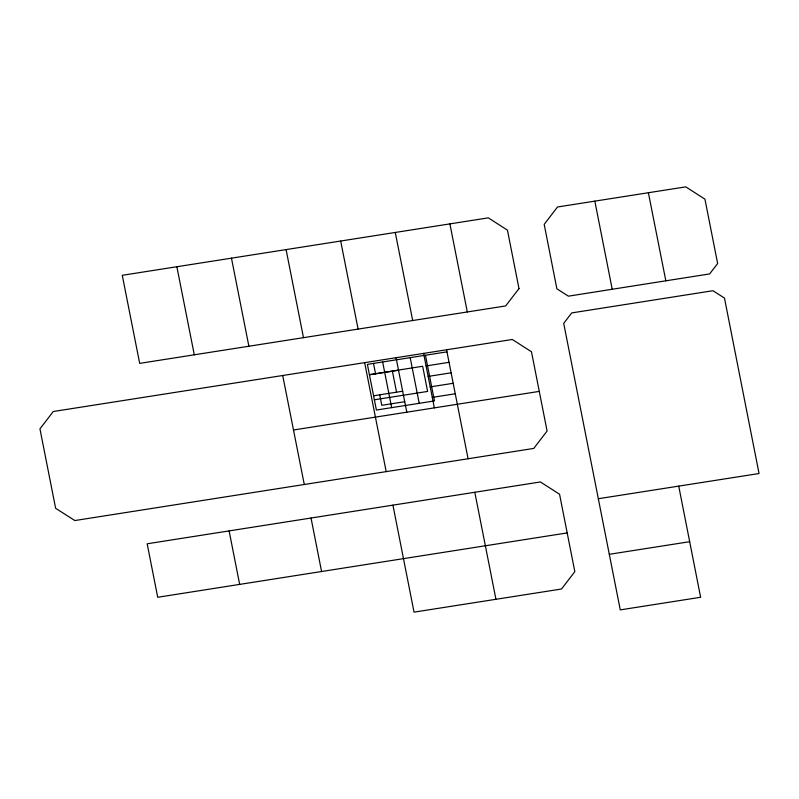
<?xml version="1.0" encoding="UTF-8"?>
<svg xmlns="http://www.w3.org/2000/svg" width="799" height="799" viewBox="0 0 799 799"><rect width="100%" height="100%" fill="white"/><g stroke="black" fill="none" stroke-linecap="round" stroke-linejoin="round"><path stroke-width="1.2" d="M665.837 280.809L568.399 296.169L556.883 288.809L544.189 224.349L557.512 206.991L685.782 186.866L704.938 199.161L717.642 263.53L709.622 273.927L665.837 280.809L648.379 192.739M468.084 458.756L533.802 448.419L547.085 431.011L531.475 351.77L512.279 339.475L53.273 411.515L39.95 428.873L55.63 508.294L74.836 520.549L468.084 458.756L446.571 349.792M567.21 532.913L157.713 597.272L147.166 543.789L540.414 481.957L559.56 494.251L574.831 571.655L561.507 589.013L414.042 612.134L392.928 505.148M446.981 351.85L367.38 364.374L376.399 410.037L434.466 400.928L425.458 355.265M369.408 374.631L422.651 366.272L427.625 391.43L374.371 399.79M369.448 374.821L398.531 370.257M426.087 365.932L449.048 362.327M428.154 376.419L451.115 372.813M373.582 395.785L402.666 391.22M430.222 386.896L453.183 383.29M404.733 401.707L381.772 405.303L379.705 394.826M432.289 397.383L455.25 393.777M293.493 429.992L539.285 391.39M598.331 498.726L759.05 473.527L724.473 298.077L712.948 290.716L571.734 312.918L563.704 323.355L620.274 609.887L700.633 597.272L678.731 486.122M609.307 554.306L689.687 541.692M495.939 599.29L474.796 492.264M395.275 232.459L412.693 320.529M340.674 241.038L358.102 329.098M364.654 362.646L386.187 471.61M282.706 375.49L304.279 484.484M231.47 258.167L248.888 346.237M176.869 266.756L194.297 354.806M594.826 201.138L612.234 289.268M449.897 223.89L467.305 311.96M423.61 353.398L434.356 407.87M410.197 357.662L419.215 403.315M396.054 357.712L406.801 412.184M392.409 371.215L396.544 392.179M382.641 361.987L391.66 407.64M373.493 363.375L375.56 373.862M286.082 249.598L303.49 337.667M311.031 518.032L321.578 571.515M229.123 530.916L239.66 584.399M518.99 288.579L505.667 305.937L139.685 363.375L122.267 275.305L488.299 217.857L507.445 230.152L518.99 288.579"/></g></svg>
